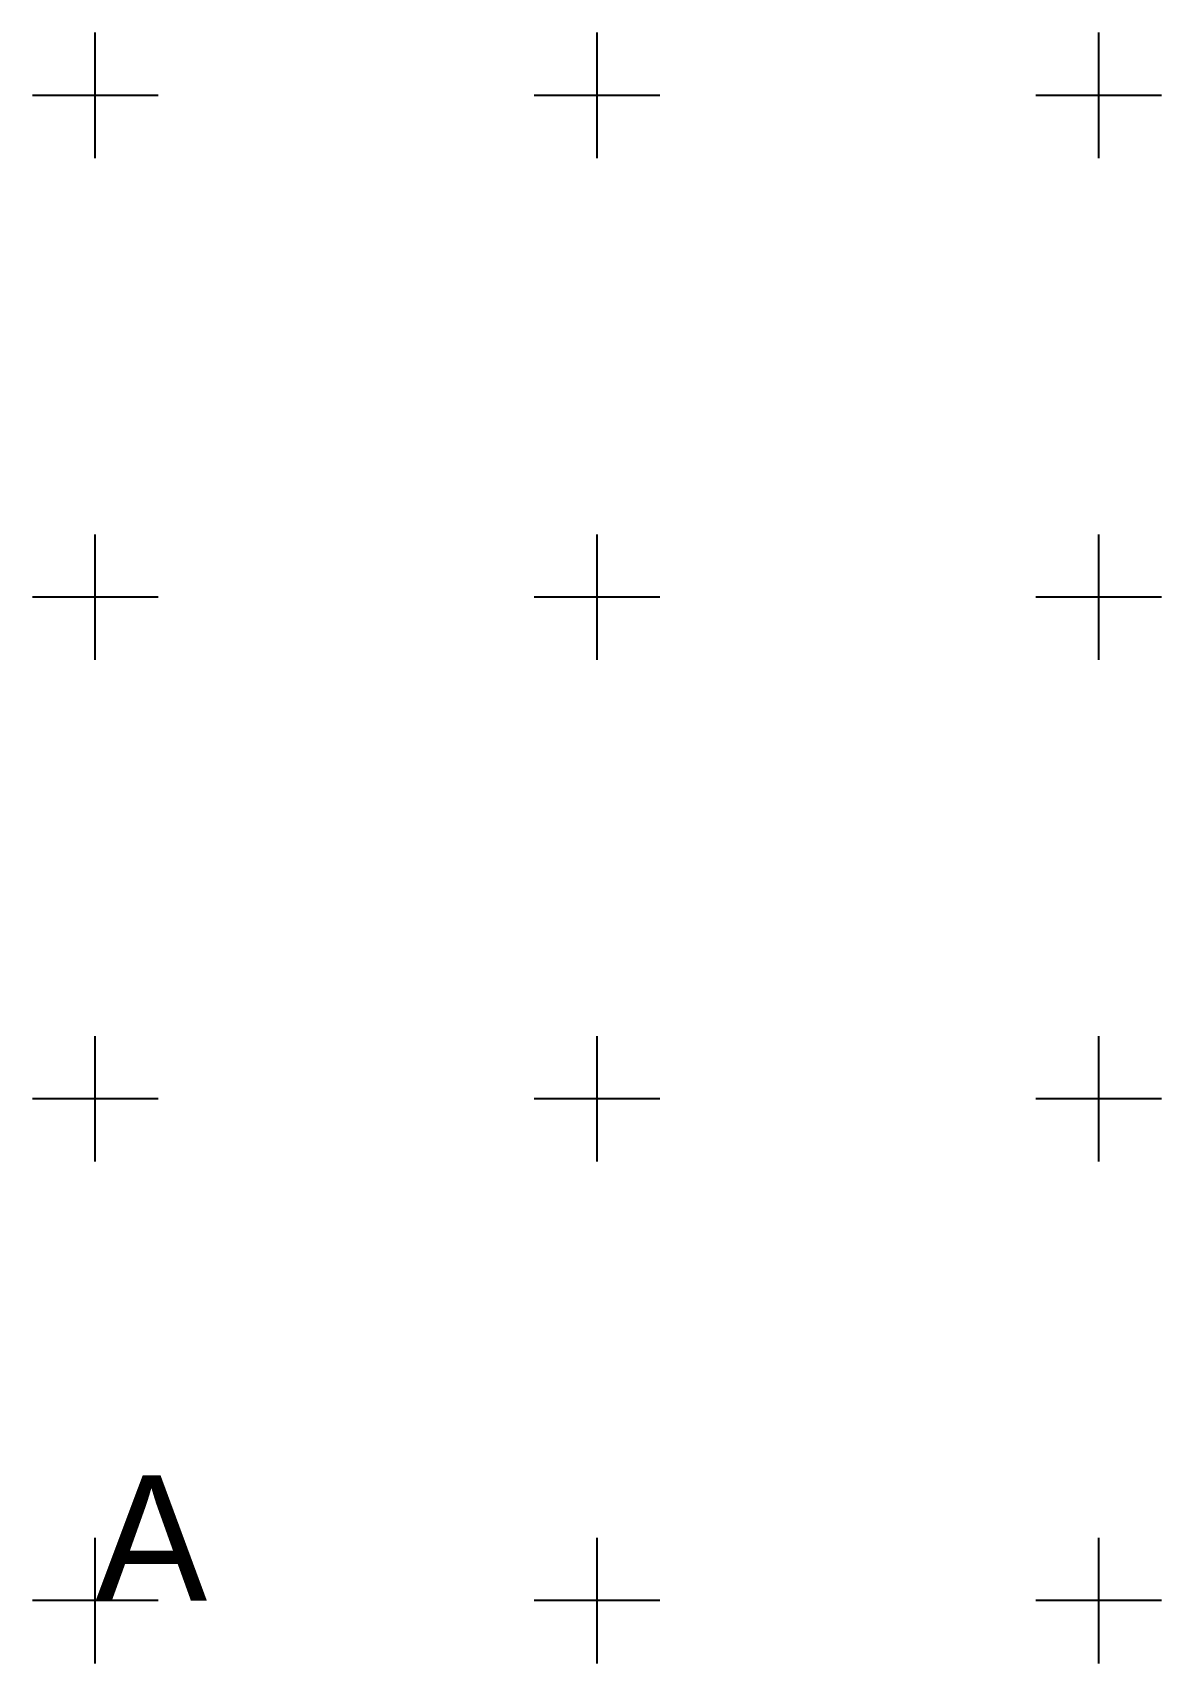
# Model space of a CAD drawing. Header units: metres. Extents: x -0.5 to 8.5, y -0.5 to 12.5.
import ezdxf

# ---------------------------------------------------------------- set-up
doc = ezdxf.new("R2010")
doc.units = ezdxf.units.M

msp = doc.modelspace()

# ---------------------------------------------------------------- linework, layer by layer
at = {"color": 2}
for points in [[(0, 11.5, 0), (0, 12.5, 0)], [(4, 11.5, 0), (4, 12.5, 0)], [(8, 11.5, 0), (8, 12.5, 0)], [(0.5, 12, 0), (-0.5, 12, 0)], [(4.5, 12, 0), (3.5, 12, 0)], [(8.5, 12, 0), (7.5, 12, 0)], [(0, 7.5, 0), (0, 8.5, 0)], [(4, 7.5, 0), (4, 8.5, 0)], [(8, 7.5, 0), (8, 8.5, 0)], [(0.5, 8, 0), (-0.5, 8, 0)], [(4.5, 8, 0), (3.5, 8, 0)], [(8.5, 8, 0), (7.5, 8, 0)], [(0, 3.5, 0), (0, 4.5, 0)], [(4, 3.5, 0), (4, 4.5, 0)], [(8, 3.5, 0), (8, 4.5, 0)], [(0.5, 4, 0), (-0.5, 4, 0)], [(4.5, 4, 0), (3.5, 4, 0)], [(8.5, 4, 0), (7.5, 4, 0)], [(0, -0.5, 0), (0, 0.5, 0)], [(4, -0.5, 0), (4, 0.5, 0)], [(8, -0.5, 0), (8, 0.5, 0)], [(0.5, 0, 0), (-0.5, 0, 0)], [(4.5, 0, 0), (3.5, 0, 0)], [(8.5, 0, 0), (7.5, 0, 0)]]:
    msp.add_polyline3d(points, dxfattribs=at)

# ---------------------------------------------------------------- texts
at = {"color": 7}
msp.add_text('A', height=1, dxfattribs=at).set_placement((0, 0))

doc.saveas('drawing.dxf')
